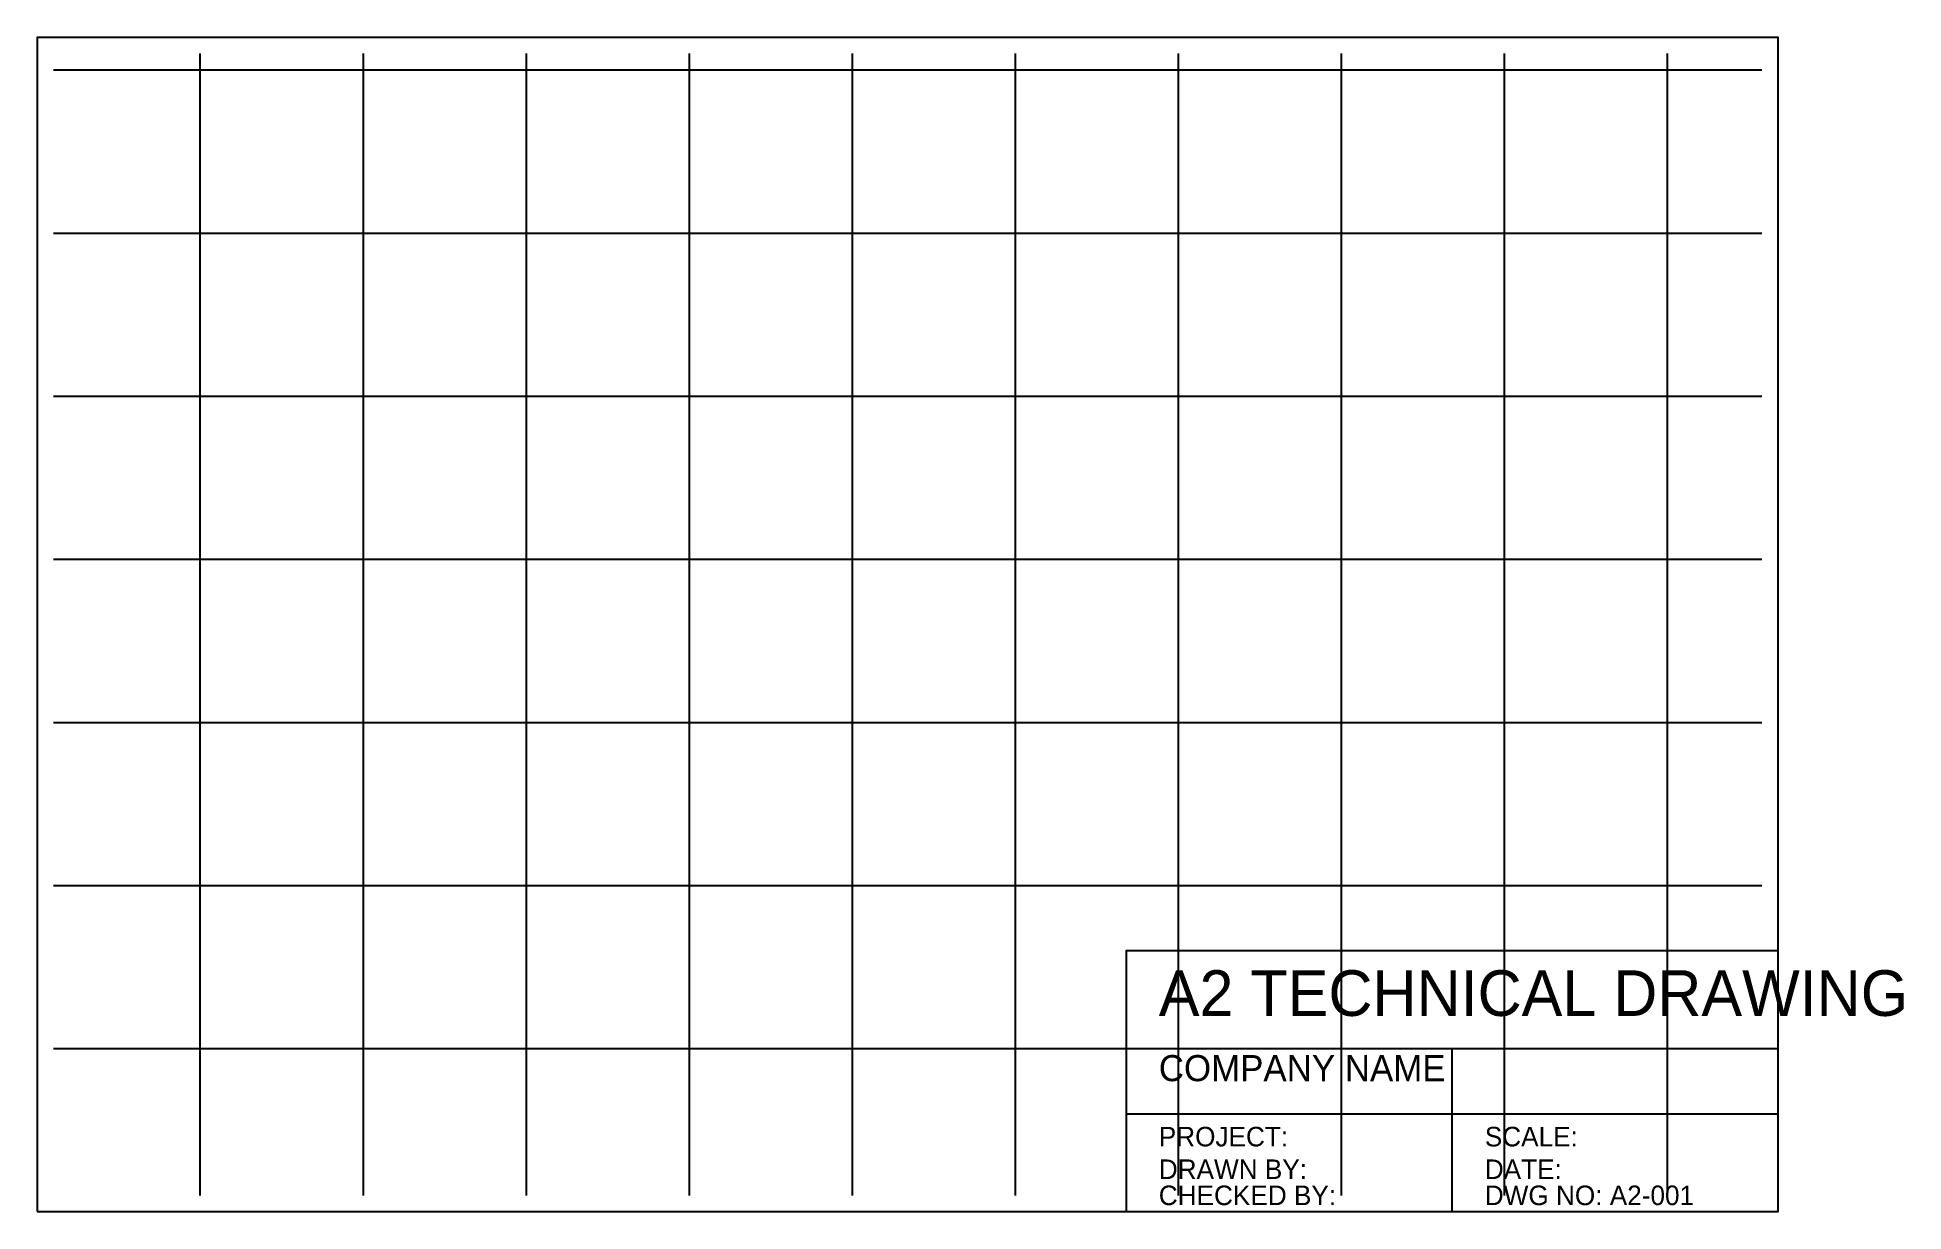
# Model space of a CAD drawing. Header units: millimetres. Extents: x 30 to 602, y 30 to 390.
import ezdxf

# ---------------------------------------------------------------- set-up
doc = ezdxf.new("R2010")
doc.units = ezdxf.units.MM

msp = doc.modelspace()

# ---------------------------------------------------------------- linework, layer by layer
for p, q in [((80, 35), (80, 385)), ((130, 35), (130, 385)), ((180, 35), (180, 385)), ((230, 35), (230, 385)), ((280, 35), (280, 385)), ((330, 35), (330, 385)), ((380, 35), (380, 385)), ((430, 35), (430, 385)), ((480, 35), (480, 385)), ((530, 35), (530, 385)), ((35, 380), (559, 380)), ((35, 330), (559, 330)), ((35, 280), (559, 280)), ((35, 230), (559, 230)), ((35, 180), (559, 180)), ((35, 130), (559, 130)), ((35, 80), (559, 80)), ((364, 80), (564, 80)), ((464, 30), (464, 80)), ((364, 60), (564, 60))]:
    msp.add_line(p, q)
for points in [[(30, 30), (564, 30), (564, 390), (30, 390), (30, 30)], [(364, 30), (564, 30), (564, 110), (364, 110), (364, 30)]]:
    msp.add_lwpolyline(points)

# ---------------------------------------------------------------- texts
for s, height, p in [('A2 TECHNICAL DRAWING', 14, (374, 90)), ('COMPANY NAME', 8, (374, 70)), ('PROJECT:', 6, (374, 50)), ('SCALE:', 6, (474, 50)), ('DRAWN BY:', 6, (374, 40)), ('DATE:', 6, (474, 40)), ('CHECKED BY:', 6, (374, 32)), ('DWG NO: A2-001', 6, (474, 32))]:
    msp.add_text(s, height=height).set_placement(p)

doc.saveas('drawing.dxf')
